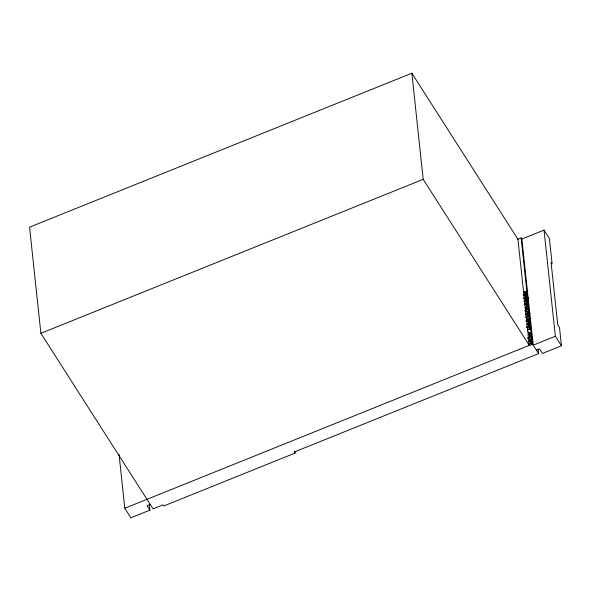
<?xml version="1.0" encoding="UTF-8"?>
<svg xmlns="http://www.w3.org/2000/svg" width="591" height="591" viewBox="0 0 591 591"><rect width="100%" height="100%" fill="white"/><g stroke="black" fill="none" stroke-linecap="round" stroke-linejoin="round"><path stroke-width="0.89" d="M523.242 294.702L524.564 294.163L525.421 292.523L524.298 291.681L525.495 292.634L524.638 294.281L523.308 294.813M527.785 291.843L526.455 292.375L525.598 294.022L526.382 292.264L527.711 291.732M523.316 295.411L524.638 294.879L525.768 295.722L524.978 297.48L523.656 298.012M524.978 297.48L525.768 295.722M525.864 297.11C527.66 292.767 524.564 300.265 528.317 297.421M523.907 300.945L525.236 300.413L526.093 298.765L525.31 300.524L523.981 301.055M526.197 300.154C529.24 302.267 524.276 299.822 527.054 298.514L528.384 297.975M526.271 300.265L527.054 298.514M524.254 304.151L525.576 303.619L526.441 301.971L525.65 303.73L524.328 304.262M526.537 303.36L527.401 301.713L526.611 303.471L527.733 304.313L526.611 303.471M526.936 305.192C524.38 308.871 528.605 304.483 525.739 304.239L524.416 304.771M526.965 306.47C529.396 302.636 525.458 307.549 528.095 307.313M525.022 310.467L526.352 309.928L527.209 308.288L526.086 307.446L527.283 308.399L526.418 310.046L525.096 310.578M525.414 314.109L526.736 313.577L527.6 311.93L526.81 313.688L525.488 314.22M527.697 313.319L528.561 311.679L527.77 313.429L528.901 314.279L527.77 313.429M525.754 317.315L527.083 316.783L527.94 315.136L527.15 316.894L525.827 317.426M528.044 316.525C530.474 312.691 526.537 317.603 529.167 317.367M526.108 320.625L527.438 320.093L528.295 318.453L527.504 320.204L526.182 320.743M528.398 319.834L529.255 318.194L528.465 319.953L529.595 320.795L528.465 319.953M528.709 321.77C526.153 325.442 530.378 321.053 527.512 320.81L526.189 321.341M528.738 323.041C531.169 319.206 527.231 324.119 529.861 323.883M526.78 326.875L528.103 326.343L528.967 324.695L527.837 323.853L529.041 324.814L528.177 326.454L526.854 326.986M529.063 326.084C531.501 322.25 527.556 327.163 530.193 326.926M527.194 330.192L528.517 329.66L529.307 327.902L528.184 327.059L526.854 327.591M529.314 332.77C526.884 336.604 530.821 331.691 528.184 331.92M529.809 333.693C532.247 329.859 528.302 334.772 530.94 334.536M527.866 337.69L529.196 337.158L530.053 335.511L528.93 334.669L530.127 335.622L529.27 337.269L527.94 337.801M530.223 338.894C528.428 343.238 531.523 335.74 527.77 338.584M530.57 340.157C533.001 336.323 529.063 341.236 531.701 341M528.627 344.154L529.957 343.615L530.814 341.975L530.024 343.733L528.701 344.265M531.774 341.716L530.984 343.474L531.774 341.716L533.097 341.184M411.861 73.21L423.2 179.332L529.27 345.351L517.93 239.222L411.861 73.21L29.55 227.18L40.89 333.309L153.054 508.866L162.968 504.877L163.685 505.999L295.123 453.068L294.931 451.258M40.89 333.309L423.2 179.332M517.716 239.311L521.136 237.929L521.853 239.052L533.193 345.174L555.355 336.249L544.015 230.121L521.853 239.052M523.419 292.626L526.84 291.252L527.549 292.368M527.697 291.016L526.3 291.437M523.39 295.53L524.712 294.99L525.842 295.84M523.641 298.455L524.971 297.923L526.167 298.883M523.715 298.573L524.971 297.923M524.49 304.882L525.739 304.239M524.83 308.088L526.153 307.556M525.148 311.62L526.47 311.088L527.674 312.048M525.222 311.738L526.47 311.088M525.488 314.826L526.817 314.294L528.014 315.247M525.562 314.937L526.817 314.294M528.827 314.161L530.149 313.629M526.256 321.46L527.512 320.81M526.588 324.503L527.911 323.964M526.928 327.702L528.258 327.17L529.307 327.902M528.361 341.664L529.691 341.133L530.888 342.086M528.435 341.775L529.691 341.133M528.672 345.38L530.068 344.959L528.746 345.491M149.309 504.677L149.892 510.144L130.899 517.79L124.804 508.253L532.484 344.058L521.136 237.929M150.203 504.396L147.041 505.674L149.892 510.144M536.436 350.249L539.598 348.971L542.449 353.44L561.45 345.787L559.507 327.584L557.749 324.828L551.071 262.382L552.12 264.014L549.394 238.542L544.015 230.121M538.083 349.022L538.578 353.595L294.407 451.938L295.123 453.068M525.525 293.912L526.647 294.754M526.507 302.082L525.384 301.24M528.369 318.564L527.238 317.722M530.917 343.364L532.04 344.206M555.355 336.249L561.45 345.787M528.243 308.14L527.312 309.677L528.435 310.519M530.341 327.754L529.41 329.29L530.533 330.133M531.087 335.37L530.157 336.9L531.279 337.742M532.484 344.058L538.578 353.595M119.035 454.272L124.804 508.253"/></g></svg>
